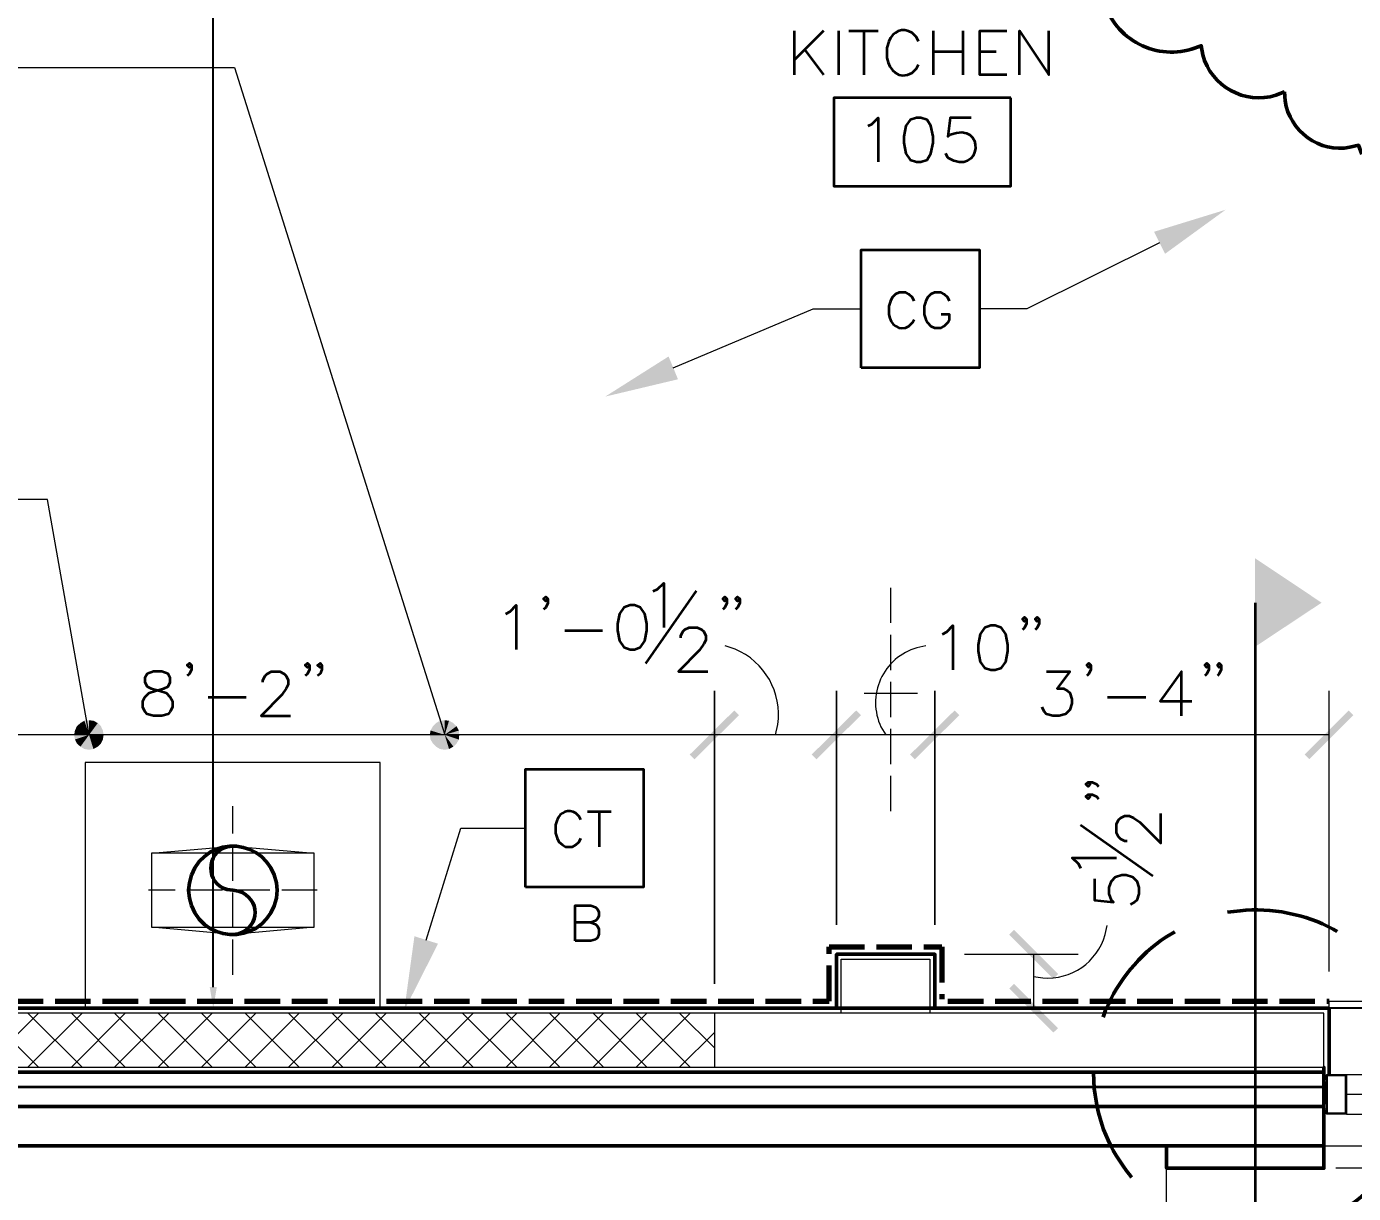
# Model space of a CAD drawing. Header units: inches. Extents: x 5 to 516, y -193 to 129.
# Drawn here: x 210.75 to 221.99, y 37.41 to 47.3 of the extents above; entities that cross this region are included whole.
import ezdxf

# ---------------------------------------------------------------- set-up
doc = ezdxf.new("R2010")
doc.units = ezdxf.units.IN
doc.header["$MEASUREMENT"] = 0
doc.linetypes.add('PDF_IMPORT', pattern=[1, 0.8, -0.2])
for name, color, linetype in [('Highlight', 210, 'Continuous'), ('PDF2_Geometry', 7, 'Continuous'), ('PDF2_Solid Fills', 7, 'Continuous')]:
    doc.layers.add(name, color=color, linetype=linetype)
doc.styles.get("Standard").update_dxf_attribs({"font": 'arial.ttf'})
doc.dimstyles.get("Standard").update_dxf_attribs({"dimtxt": 0.4, "dimasz": 0.18, "dimexe": 0.18, "dimexo": 0.0625, "dimgap": 0.09, "dimtad": 0, "dimtih": 1, "dimtoh": 1, "dimdec": 4, "dimlfac": 12, "dimzin": 0, "dimdsep": 46, "dimlunit": 4, "dimtxsty": 'Standard', "dimcen": 0.09, "dimadec": 3, "dimazin": 0, "dimtfac": 1, "dimtdec": 4, "dimtofl": 0, "dimtmove": 0, "dimatfit": 3, "dimfxl": 1, "dimtolj": 1, "dimtzin": 0, "dimarcsym": 0})

# ---------------------------------------------------------------- blocks, each defined once
blk = doc.blocks.new('*D99')
at = {"layer": 'Defpoints', "color": 0, "transparency": 16777216}
for p in [(211.267, 56.983), (212.331, 56.983), (212.331, 38.983)]:
    blk.add_point(p, dxfattribs=at)
at = {"layer": 'Highlight', "color": 0, "lineweight": -2, "transparency": 16777216}
for p, q in [((211.33, 56.983), (212.511, 56.983)), ((212.331, 56.803), (212.331, 48.278)), ((212.331, 39.163), (212.331, 47.689)), ((212.394, 38.983), (212.511, 38.983))]:
    blk.add_line(p, q, dxfattribs=at)
at = {"layer": 'Highlight', "color": 0, "transparency": 16777216}
for points in [[(212.301, 56.803), (212.361, 56.803), (212.331, 56.983)], [(212.301, 39.163), (212.361, 39.163), (212.331, 38.983)]]:
    blk.add_solid(points, dxfattribs=at)
at = {"layer": 'Highlight', "color": 0, "transparency": 16777216, "insert": (212.331, 47.983), "char_height": 0.4, "attachment_point": 5}
blk.add_mtext("\\A1;18'", dxfattribs=at)

msp = doc.modelspace()

# ---------------------------------------------------------------- hatches: boundary and pattern name
at = {"layer": 'PDF2_Solid Fills', "transparency": 33554559}
for points in [[(216.7453452, 41.5067459), (216.7453431, 41.506748), (216.3686764, 41.1334146), (216.408678, 41.093413), (216.4086816, 41.0934162), (216.7853483, 41.4667496), (216.7453483, 41.5067496)], [(217.818682, 41.466748), (217.7786803, 41.5067496), (217.7786666, 41.5067328), (217.4020153, 41.1334146), (217.4420169, 41.093413), (217.4420306, 41.0934298)], [(218.2353487, 41.1334146), (218.2753503, 41.093413), (218.275364, 41.0934298), (218.6520154, 41.466748), (218.6120137, 41.5067496), (218.612, 41.5067328)], [(211.2386779, 41.4200832), (211.2053446, 41.4000832), (211.1753459, 41.373414), (211.1753437, 41.373415), (211.1586771, 41.3367484), (211.2786779, 41.3000832)], [(211.1586811, 41.2600829), (211.1753478, 41.2267496), (211.2053437, 41.2000809), (211.2786812, 41.3000829)], [(219.4486802, 39.2334138), (219.4886802, 39.2734138), (219.4886786, 39.2734156), (219.1153452, 39.6467489), (219.0753452, 39.6067489), (219.0753468, 39.6067472)], [(219.1153468, 39.1900822), (219.0753468, 39.1500822), (219.0753484, 39.1500804), (219.4486818, 38.7767471), (219.4886818, 38.8134138), (219.4886802, 38.8134155)]]:
    msp.add_hatch(color=256, dxfattribs=at).paths.add_polyline_path(points)
h = msp.add_hatch(color=256, dxfattribs=at)
h.paths.add_polyline_path([(211.2053459, 41.200082), (211.2386793, 41.180082), (211.2786779, 41.1734127), (211.2786817, 41.3000832)])
h.paths.add_polyline_path([(211.3953484, 41.3367499), (211.3786817, 41.3734165), (211.3520123, 41.4000817), (211.2786817, 41.3000832)])
h = msp.add_hatch(color=256, dxfattribs=at)
h.paths.add_polyline_path([(211.2786831, 41.173413), (211.3153497, 41.1800797), (211.2786831, 41.3000797)])
h.paths.add_polyline_path([(211.2786831, 41.423413), (211.2386831, 41.4200797), (211.2786831, 41.3000797)])
h = msp.add_hatch(color=256, dxfattribs=at)
h.paths.add_polyline_path([(214.2186789, 41.200082), (214.2520123, 41.180082), (214.2520109, 41.1800794), (214.2920109, 41.1734127), (214.292012, 41.3000817)])
h.paths.add_polyline_path([(214.1720142, 41.2600829), (214.1920142, 41.2267496), (214.292012, 41.3000817)])
h.paths.add_polyline_path([(214.392012, 41.373415), (214.3653454, 41.4000817), (214.292012, 41.3000817)])
h = msp.add_hatch(color=256, dxfattribs=at)
h.paths.add_polyline_path([(214.392012, 41.2267476), (214.412012, 41.2600809), (214.2920109, 41.3000832)])
h.paths.add_polyline_path([(214.2520109, 41.4200832), (214.2186776, 41.4000832), (214.1920123, 41.373414), (214.2920109, 41.3000832)])
h = msp.add_hatch(color=256, dxfattribs=at)
h.paths.add_polyline_path([(214.1920134, 41.2267476), (214.21868, 41.2000809), (214.2920131, 41.3000806)])
h.paths.add_polyline_path([(214.3653464, 41.4000806), (214.3286798, 41.4200806), (214.2920131, 41.3000806)])
h = msp.add_hatch(color=256, dxfattribs=at)
h.paths.add_polyline_path([(214.2920161, 41.173413), (214.3286828, 41.1800797), (214.2920161, 41.3000797)])
h.paths.add_polyline_path([(214.2920161, 41.423413), (214.2520161, 41.4200797), (214.2920161, 41.3000797)])
h = msp.add_hatch(color=256, dxfattribs=at)
h.paths.add_polyline_path([(211.1520148, 41.3000813), (211.1586814, 41.2600813), (211.2786814, 41.3000813)])
h.paths.add_polyline_path([(211.4020148, 41.3000813), (211.3953481, 41.336748), (211.2786814, 41.3000813)])
h = msp.add_hatch(color=256, dxfattribs=at)
h.paths.add_polyline_path([(214.1653478, 41.3000813), (214.1720144, 41.2600813), (214.2920145, 41.3000813)])
h.paths.add_polyline_path([(214.4153478, 41.3000813), (214.4120145, 41.336748), (214.2920145, 41.3000813)])
h = msp.add_hatch(color=256, dxfattribs=at)
h.paths.add_polyline_path([(214.3653464, 41.200082), (214.3920131, 41.2267486), (214.2920134, 41.3000817)])
h.paths.add_polyline_path([(214.1920134, 41.373415), (214.1720134, 41.3367484), (214.2920134, 41.3000817)])

# ---------------------------------------------------------------- linework, layer by layer
at = {"layer": 'Highlight'}
msp.add_line((270.0166034, 38.9834147), (191.2926345, 38.9834147), dxfattribs=at)
at = {"layer": 'PDF2_Geometry', "lineweight": 50}
for points in [[(219.7753463, 47.5934146), (219.8553464, 47.6334147), (219.8686801, 47.5467482, 0.4290605232), (220.6186801, 47.1100815), (220.7020135, 47.1400815), (220.7153463, 47.0634146)], [(220.4786824, 39.6300813), (220.4020158, 39.586748, 0.1433469135), (219.8920157, 38.9667479), (219.8720157, 38.9067479)], [(221.8586806, 37.2467464), (221.932014, 37.2900798, 0.1459936668), (222.442014, 37.9100798), (222.462014, 37.9700798)]]:
    msp.add_lwpolyline(points, format="xyb", dxfattribs=at)
at = {"layer": 'PDF2_Geometry', "lineweight": 35}
for points in [[(217.2520112, 47.2667498), (217.2520112, 46.8934164)], [(217.5020112, 47.2667498), (217.2520112, 47.0167498)], [(217.6286795, 47.2667498), (217.6286795, 46.8934164)], [(217.7153426, 47.2667498), (217.9653427, 47.2667498)], [(217.8420109, 47.2667498), (217.8420109, 46.8934164)], [(218.3053492, 47.1767501), (218.2886825, 47.2134167), (218.2520159, 47.2500834)], [(218.4320107, 47.2667498), (218.4320107, 46.8934164)], [(218.6820107, 47.2667498), (218.6820107, 46.8934164)], [(219.0553484, 46.8934147), (218.8253484, 46.8934147), (218.8253484, 47.266748), (219.0553484, 47.266748)], [(219.1620116, 46.8934147), (219.1620116, 47.266748), (219.4120116, 46.8934147), (219.4120116, 47.266748)], [(218.0553492, 47.1767501), (218.0386825, 47.1234167), (218.0386825, 47.0367501)], [(217.3420109, 47.1067495), (217.5020109, 46.8934162)], [(218.4320107, 47.0900801), (218.6820107, 47.0900801)], [(218.8253484, 47.0900801), (218.9653484, 47.0900801)], [(218.2520159, 46.9100834), (218.2886825, 46.94675), (218.3053492, 46.9800834)], [(217.8786795, 46.460082), (217.9120128, 46.4767487), (217.9653462, 46.530082), (217.9653462, 46.1567486)], [(218.7520113, 46.5300825), (218.5753446, 46.5300825), (218.5553446, 46.3700825), (218.5753446, 46.3867492)], [(218.5553446, 46.1900825), (218.5386779, 46.2267492)], [(218.2686806, 44.9767479), (218.2553473, 45.0067479), (218.2253473, 45.0334145), (218.1986806, 45.0500812), (218.142014, 45.0500812), (218.112014, 45.0334145), (218.0820139, 45.0067479), (218.0686806, 44.9767479), (218.0553473, 44.9334145), (218.0553473, 44.8634145)], [(218.568682, 44.9767479), (218.5553487, 45.0067479), (218.5253487, 45.0334145), (218.498682, 45.0500812), (218.4420153, 45.0500812), (218.4120153, 45.0334145), (218.3820153, 45.0067479), (218.368682, 44.9767479), (218.3553487, 44.9334145), (218.3553487, 44.8634145), (218.368682, 44.8200812), (218.3820153, 44.7934145), (218.4120153, 44.7634145), (218.4420153, 44.7500812), (218.498682, 44.7500812), (218.5253487, 44.7634145), (218.5553487, 44.7934145), (218.568682, 44.8200812), (218.568682, 44.8634145), (218.498682, 44.8634145)], [(218.2253473, 44.7634145), (218.2553473, 44.7934145), (218.2686806, 44.8200812)], [(215.9953447, 41.9034139), (216.4253447, 42.5200806)], [(216.0586788, 42.5167494), (216.0953455, 42.5334161), (216.1486788, 42.5867494), (216.1486788, 42.2100827)], [(214.8086787, 42.326747), (214.8453454, 42.346747), (214.8986787, 42.4000803), (214.8986787, 42.0234136)], [(215.1653479, 42.4534153), (215.1486812, 42.4334153), (215.1286812, 42.4534153), (215.1486812, 42.4700819), (215.1653479, 42.4534153), (215.1653479, 42.4167486), (215.1486812, 42.3800819), (215.1286812, 42.3634153)], [(216.6820106, 42.4534153), (216.6653439, 42.4334153), (216.6486772, 42.4534153), (216.6653439, 42.4700819), (216.6820106, 42.4534153), (216.6820106, 42.4167486), (216.6653439, 42.3800819), (216.6486772, 42.3634153)], [(216.7920163, 42.4534153), (216.7720163, 42.4334153), (216.7553496, 42.4534153), (216.7720163, 42.4700819), (216.7920163, 42.4534153), (216.7920163, 42.4167486), (216.7720163, 42.3800819), (216.7553496, 42.3634153)], [(221.1586819, 42.4200833), (221.1586819, 36.8200827)], [(219.2220159, 42.2800822), (219.2053493, 42.2600822), (219.1886826, 42.2800822), (219.2053493, 42.2967489), (219.2220159, 42.2800822), (219.2220159, 42.2434155), (219.2053493, 42.2067489), (219.1886826, 42.1900822)], [(219.3286783, 42.2800822), (219.3120116, 42.2600822), (219.2953449, 42.2800822), (219.3120116, 42.2967489), (219.3286783, 42.2800822), (219.3286783, 42.2434155), (219.3120116, 42.2067489), (219.2953449, 42.1900822)], [(215.3086788, 42.1834161), (215.6286788, 42.1834161)], [(216.2920162, 42.1234151), (216.2920162, 42.1400818), (216.3086829, 42.1767484), (216.3253496, 42.1934151), (216.3620163, 42.2100818), (216.4320163, 42.2100818), (216.4686829, 42.1934151), (216.4886829, 42.1767484), (216.5053496, 42.1400818), (216.5053496, 42.1034151), (216.4886829, 42.0700818), (216.4520163, 42.0167484), (216.2720162, 41.8367484), (216.5220163, 41.8367484)], [(218.5086777, 42.1534139), (218.5453443, 42.1734139), (218.5986777, 42.2267472), (218.5986777, 41.8500805)], [(212.1453484, 41.8900811), (212.1286818, 41.8700811), (212.1086818, 41.8900811), (212.1286818, 41.9067477), (212.1453484, 41.8900811), (212.1453484, 41.8534144), (212.1286818, 41.8167477), (212.1086818, 41.8000811)], [(212.7520108, 41.7467468), (212.7520108, 41.7634134), (212.7720108, 41.8000801), (212.7886775, 41.8167468), (212.8253441, 41.8367468), (212.8953442, 41.8367468), (212.9320108, 41.8167468), (212.9486775, 41.8000801), (212.9653442, 41.7634134), (212.9653442, 41.7267468), (212.9486775, 41.6934134), (212.9120108, 41.6400801), (212.7353441, 41.4600801), (212.9853442, 41.4600801)], [(213.1453485, 41.8900811), (213.1286818, 41.8700811), (213.1086818, 41.8900811), (213.1286818, 41.9067477), (213.1453485, 41.8900811), (213.1453485, 41.8534144), (213.1286818, 41.8167477), (213.1086818, 41.8000811)], [(213.2520108, 41.8900811), (213.2353442, 41.8700811), (213.2153442, 41.8900811), (213.2353442, 41.9067477), (213.2520108, 41.8900811), (213.2520108, 41.8534144), (213.2353442, 41.8167477), (213.2153442, 41.8000811)], [(219.3920124, 41.8367499), (219.5886791, 41.8367499), (219.4820124, 41.6934166), (219.5353458, 41.6934166), (219.5686791, 41.6734166), (219.5886791, 41.6567499), (219.6053458, 41.6034166), (219.6053458, 41.5667499), (219.5886791, 41.5134165), (219.5520124, 41.4767499), (219.4986791, 41.4600832), (219.4453458, 41.4600832), (219.3920124, 41.4767499), (219.3720124, 41.4967499), (219.3553458, 41.5334165)], [(219.7653442, 41.8900811), (219.7486775, 41.8700811), (219.7320108, 41.8900811), (219.7486775, 41.9067477), (219.7653442, 41.8900811), (219.7653442, 41.8534144), (219.7486775, 41.8167477), (219.7320108, 41.8000811)], [(220.5353434, 41.4600832), (220.5353434, 41.8367499), (220.3553434, 41.5867499), (220.6220101, 41.5867499)], [(220.7653442, 41.8900811), (220.7486776, 41.8700811), (220.7320109, 41.8900811), (220.7486776, 41.9067477), (220.7653442, 41.8900811), (220.7653442, 41.8534144), (220.7486776, 41.8167477), (220.7320109, 41.8000811)], [(220.8720134, 41.8900811), (220.8553467, 41.8700811), (220.83868, 41.8900811), (220.8553467, 41.9067477), (220.8720134, 41.8900811), (220.8720134, 41.8534144), (220.8553467, 41.8167477), (220.83868, 41.8000811)], [(212.2886793, 41.6200819), (212.6086794, 41.6200819)], [(219.9086818, 41.6200819), (220.2320152, 41.6200819)], [(219.745345, 40.9000806), (219.7620116, 40.8834139), (219.745345, 40.8634139), (219.725345, 40.8834139), (219.745345, 40.9000806), (219.7786783, 40.9000806), (219.815345, 40.8834139), (219.8320116, 40.8634139)], [(219.745345, 40.7934149), (219.7620116, 40.7767482), (219.745345, 40.7567482), (219.725345, 40.7767482), (219.745345, 40.7934149), (219.7786783, 40.7934149), (219.815345, 40.7767482), (219.8320116, 40.7567482)], [(215.4453501, 40.58008), (215.4320167, 40.6067467), (215.4020167, 40.6367467)], [(215.502011, 40.6500806), (215.702011, 40.6500806)], [(215.6020138, 40.6500806), (215.6020138, 40.3500805)], [(220.0753485, 40.4000805), (220.0553485, 40.4000805), (220.0220152, 40.4167472), (220.0020152, 40.4367472), (219.9853485, 40.4700806), (219.9853485, 40.5434139), (220.0020152, 40.5800806), (220.0220152, 40.5967472), (220.0553485, 40.6134139), (220.0920152, 40.6134139), (220.1286819, 40.5967472), (220.1820152, 40.5600806), (220.3586819, 40.3834139), (220.3586819, 40.6334139)], [(215.24535, 40.58008), (215.2320167, 40.5367467), (215.2320167, 40.4667467), (215.24535, 40.4234133), (215.2586834, 40.3934133), (215.2886834, 40.3667467), (215.31535, 40.35008), (215.37535, 40.35008), (215.4020167, 40.3667467), (215.4320167, 40.3934133), (215.4453501, 40.4234133)], [(220.2920166, 40.1034158), (219.6786832, 40.5334158)], [(219.6820108, 40.1667465), (219.6653442, 40.2034132), (219.6086775, 40.2567465), (219.9853442, 40.2567465)], [(219.7986761, 40.08008), (219.7986761, 39.90008), (219.9586762, 39.8834133), (219.9420095, 39.90008), (219.9220095, 39.9534133), (219.9220095, 40.0067466), (219.9420095, 40.06008), (219.9753428, 40.0967466), (220.0286762, 40.1134133), (220.0653428, 40.1134133), (220.1186762, 40.0967466), (220.1553428, 40.06008), (220.1720095, 40.0067466), (220.1720095, 39.9534133), (220.1553428, 39.90008), (220.1353428, 39.8834133), (220.1020095, 39.8634133)], [(215.3986785, 39.5534144), (215.3986785, 39.8534144), (215.5286785, 39.8534144), (215.5686785, 39.840081), (215.5853452, 39.8234144), (215.5986785, 39.7967477), (215.5986785, 39.7667477), (215.5853452, 39.740081), (215.5686785, 39.7234144), (215.5286785, 39.710081), (215.3986785, 39.710081)], [(215.5286834, 39.7100814), (215.5686834, 39.6967481), (215.5853501, 39.6800814), (215.5986834, 39.6534148), (215.5986834, 39.6100814), (215.5853501, 39.5800814), (215.5686834, 39.5667481), (215.5286834, 39.5534148), (215.3986834, 39.5534148)], [(193.2120109, 38.316747), (221.7420119, 38.316747)]]:
    msp.add_lwpolyline(points, dxfattribs=at)
at = {"layer": 'PDF2_Geometry', "lineweight": 15}
for points in [[(210.5753478, 46.9567488), (212.5120146, 46.9567488), (214.2920148, 41.3000817)], [(220.3486775, 45.4700815), (219.2253442, 44.9100815), (218.8220108, 44.9100815)], [(216.2286821, 44.4100805), (217.4153489, 44.9100805), (217.8220156, 44.9100805)], [(211.2786831, 41.3000813), (210.9253497, 43.2934148), (210.5753497, 43.2934148)], [(218.298676, 41.6500806), (217.8453427, 41.6500806)], [(221.7853435, 39.2934147), (221.7853435, 41.6734149)], [(217.6120115, 41.3000813), (216.5786781, 41.3000813), (208.4086775, 41.3000813)], [(218.4453503, 41.3000813), (217.6120169, 41.3000813)], [(221.7853435, 41.3000813), (218.4453433, 41.3000813)], [(213.7453445, 38.9834138), (213.7453445, 41.0667473), (211.2453443, 41.0667473), (211.2453443, 38.9834138)], [(214.1353456, 39.5600808), (214.428679, 40.5100808), (214.9753457, 40.5100808)], [(211.8086785, 40.296748), (212.4953452, 40.356748), (213.1853453, 40.296748)], [(213.1853469, 39.6700831), (212.4953468, 39.6067497), (211.8086801, 39.6700831)], [(218.6953503, 39.4400822), (219.6586837, 39.4400822)], [(219.2820135, 39.4400822), (219.2820135, 38.9834155)], [(222.1186769, 38.9834138), (221.7853435, 38.9834138), (221.7853435, 39.0434138), (225.7020105, 39.0434138), (225.7020105, 38.9834138)], [(210.8486768, 38.4834137), (210.3920101, 38.9400804)], [(210.3920117, 38.4834137), (210.8486784, 38.9400804)], [(210.758677, 38.4834137), (211.2186771, 38.9400804)], [(211.2186787, 38.4834137), (210.7586787, 38.9400804)], [(211.585344, 38.4834137), (211.1286773, 38.9400804)], [(211.128679, 38.4834137), (211.5853457, 38.9400804)], [(211.4953443, 38.4834137), (211.9553444, 38.9400804)], [(211.955346, 38.4834137), (211.4953459, 38.9400804)], [(212.3220113, 38.4834137), (211.8653446, 38.9400804)], [(211.8653462, 38.4834137), (212.3220129, 38.9400804)], [(212.2320116, 38.4834137), (212.6920116, 38.9400804)], [(212.6920132, 38.4834137), (212.2320132, 38.9400804)], [(213.0586786, 38.4834137), (212.6020119, 38.9400804)], [(212.6020135, 38.4834137), (213.0586802, 38.9400804)], [(212.9686788, 38.4834137), (213.4286789, 38.9400804)], [(213.4286805, 38.4834137), (212.9686805, 38.9400804)], [(213.7953459, 38.4834137), (213.3386792, 38.9400804)], [(213.3386808, 38.4834137), (213.7953475, 38.9400804)], [(213.7053461, 38.4834137), (214.1653462, 38.9400804)], [(214.1653478, 38.4834137), (213.7053477, 38.9400804)], [(214.5320131, 38.4834137), (214.0753464, 38.9400804)], [(214.075348, 38.4834137), (214.5320147, 38.9400804)], [(214.4420134, 38.4834137), (214.9020134, 38.9400804)], [(214.9020151, 38.4834137), (214.442015, 38.9400804)], [(215.2686804, 38.4834137), (214.8120137, 38.9400804)], [(214.8120153, 38.4834137), (215.268682, 38.9400804)], [(215.1786807, 38.4834137), (215.6386807, 38.9400804)], [(215.6386823, 38.4834137), (215.1786823, 38.9400804)], [(215.5486758, 38.4834137), (216.0053425, 38.9400804)], [(216.0053477, 38.4834137), (215.548681, 38.9400804)], [(216.372013, 38.4834137), (215.9153463, 38.9400804)], [(215.9153479, 38.4834137), (216.3720146, 38.9400804)], [(216.5786781, 38.6467472), (216.2820114, 38.9400806)], [(219.5320135, 38.9834138), (219.6586802, 38.9834138)], [(216.2820133, 38.4834137), (216.57868, 38.7767471)], [(222.0986777, 38.420083), (221.7653443, 38.420083), (221.7586777, 38.4134163), (221.7486777, 38.4134163), (221.742011, 38.420083)], [(221.7653443, 38.41008), (221.7586777, 38.4034133), (221.7486777, 38.4034133), (221.742011, 38.41008)], [(221.7653443, 38.4034136), (221.7586777, 38.3967469), (221.7486777, 38.3967469), (221.742011, 38.4034136)], [(221.7653443, 38.393414), (221.7586777, 38.3867473), (221.7486777, 38.3867473), (221.742011, 38.393414)], [(221.7653443, 38.126748), (221.742011, 38.126748), (221.7653443, 38.376748), (221.742011, 38.376748)], [(221.7420153, 38.420083), (221.7420153, 38.0867496), (221.748682, 38.0934163), (221.758682, 38.0934163), (221.7653487, 38.0867496)], [(221.7420153, 38.376748), (221.7653487, 38.126748)], [(221.932011, 38.0867496), (221.7653443, 38.0867496), (221.7653443, 38.420083)], [(221.7720107, 38.0934132), (221.7720107, 38.4134132), (221.9220107, 38.4134132)], [(221.9220148, 38.4134132), (221.9220148, 38.0934132)], [(222.1386777, 38.320083), (222.0986777, 38.2534163), (222.0986777, 38.420083), (221.932011, 38.420083), (221.932011, 38.0867496), (223.7420113, 38.0867496)], [(222.0986777, 38.2534163), (221.932011, 38.2534163)], [(221.7420153, 38.110082), (221.748682, 38.1167487), (221.758682, 38.1167487), (221.7653487, 38.110082)], [(221.7420153, 38.1034156), (221.748682, 38.1100823), (221.758682, 38.1100823), (221.7653487, 38.1034156)], [(221.7420153, 38.093416), (221.748682, 38.1000827), (221.758682, 38.1000827), (221.7653487, 38.093416)], [(221.7720107, 38.093416), (221.9220107, 38.093416)], [(221.9220148, 38.093416), (221.7720148, 38.093416)], [(221.7420153, 37.816747), (225.7420156, 37.816747)]]:
    msp.add_lwpolyline(points, dxfattribs=at)
at = {"layer": 'PDF2_Geometry', "lineweight": 35}
for points in [[(219.0886812, 46.7000824), (217.5886811, 46.7000824), (217.5886811, 45.9500823), (219.0886812, 45.9500823)], [(218.2886798, 46.5300825), (218.2353465, 46.5134159), (218.1986798, 46.4600825), (218.1820131, 46.3700825), (218.1820131, 46.3167492), (218.1986798, 46.2267492), (218.2353465, 46.1734158), (218.2886798, 46.1567492), (218.3253465, 46.1567492), (218.3786798, 46.1734158), (218.4120132, 46.2267492), (218.4320132, 46.3167492), (218.4320132, 46.3700825), (218.4120132, 46.4600825), (218.3786798, 46.5134159), (218.3253465, 46.5300825)], [(217.8220118, 44.4100805), (217.8220118, 45.4100805), (218.8220118, 45.4100805), (218.8220118, 44.4100805)], [(215.8620168, 42.4000807), (215.8086834, 42.3800807), (215.7720167, 42.3267474), (215.7553501, 42.2400807), (215.7553501, 42.183414), (215.7720167, 42.0967474), (215.8086834, 42.043414), (215.8620168, 42.023414), (215.8986834, 42.023414), (215.9520168, 42.043414), (215.9886834, 42.0967474), (216.0053501, 42.183414), (216.0053501, 42.2400807), (215.9886834, 42.3267474), (215.9520168, 42.3800807), (215.8986834, 42.4000807)], [(218.918678, 42.2267476), (218.8653446, 42.2067476), (218.828678, 42.1534143), (218.8120113, 42.0634143), (218.8120113, 42.0100809), (218.828678, 41.9200809), (218.8653446, 41.8667476), (218.918678, 41.8500809), (218.9553446, 41.8500809), (219.008678, 41.8667476), (219.0453446, 41.9200809), (219.0620113, 42.0100809), (219.0620113, 42.0634143), (219.0453446, 42.1534143), (219.008678, 42.2067476), (218.9553446, 42.2267476)], [(211.8253479, 41.8367499), (211.7720145, 41.8167499), (211.7520145, 41.7834166), (211.7520145, 41.7467499), (211.7720145, 41.7100832), (211.8053479, 41.6934166), (211.8786812, 41.6734166), (211.9320145, 41.6567499), (211.9653479, 41.6200832), (211.9853479, 41.5867499), (211.9853479, 41.5334165), (211.9653479, 41.4967499), (211.9486812, 41.4767499), (211.8953479, 41.4600832), (211.8253479, 41.4600832), (211.7720145, 41.4767499), (211.7520145, 41.4967499), (211.7353479, 41.5334165), (211.7353479, 41.5867499), (211.7520145, 41.6200832), (211.7886812, 41.6567499), (211.8420145, 41.6734166), (211.9120145, 41.6934166), (211.9486812, 41.7100832), (211.9653479, 41.7467499), (211.9653479, 41.7834166), (211.9486812, 41.8167499), (211.8953479, 41.8367499)], [(214.9753454, 40.0100828), (214.9753454, 41.0100829), (215.9753455, 41.0100829), (215.9753455, 40.0100828)]]:
    msp.add_lwpolyline(points, close=True, dxfattribs=at)
at = {"layer": 'PDF2_Geometry', "lineweight": 50}
for points in [[(221.3353465, 46.7200816), (221.4086794, 46.7500812)], [(221.408682, 46.7500804), (221.4120153, 46.6734137)], [(221.9620153, 46.2800803), (222.0353487, 46.296747), (222.0620154, 46.2200803)], [(212.4953444, 40.356749), (212.4486777, 40.3500823)], [(212.145346, 40.1100805), (212.1286793, 40.0467472), (212.1220127, 39.9834138), (212.1286793, 39.9167472), (212.145346, 39.8534138)], [(212.8653461, 39.9167472), (212.8720127, 39.9834138), (212.8653461, 40.0467472)], [(212.4486777, 39.9900823), (212.4953444, 39.9834156), (212.5453444, 39.9767489)], [(221.0320107, 39.8100812), (220.925344, 39.7967478)], [(212.4953444, 39.6067489), (212.5453444, 39.6134156)], [(221.8553441, 39.6334145), (221.8186774, 39.6534145)], [(218.4453503, 38.9834138), (218.4453503, 39.4400805), (217.6120169, 39.4400805), (217.6120169, 38.9834138)], [(220.4086819, 37.816747), (220.4086819, 37.626747), (221.7420153, 37.626747), (221.7420153, 37.816747), (221.7420153, 38.4834137), (221.7420153, 38.4400804)], [(193.2120109, 38.4400822), (221.7420119, 38.4400822)], [(219.7886799, 38.436749), (219.7953466, 38.3034156)], [(193.2120109, 38.1500804), (221.7420119, 38.1500804)], [(193.2120109, 37.816747), (221.7420119, 37.816747)], [(220.1020133, 37.5634156), (220.1120133, 37.5500822)]]:
    msp.add_lwpolyline(points, dxfattribs=at)
at = {"layer": 'PDF2_Geometry', "linetype": 'PDF_IMPORT', "lineweight": 15, "ltscale": 0.373333}
for points in [[(218.0720118, 40.6534138), (218.0720118, 42.6434146)], [(212.4953444, 39.2667492), (212.4953444, 40.696749)]]:
    msp.add_lwpolyline(points, dxfattribs=at)
at = {"layer": 'PDF2_Geometry', "lineweight": 15}
for points in [[(217.0953475, 41.3000813), (217.1153475, 41.386748, 0.3402514112), (216.7520141, 42.026748), (216.6686808, 42.0534147)], [(218.3686766, 42.0534146), (218.2920099, 42.0367479, 0.4618252263), (217.9886765, 41.3667478), (218.0286765, 41.3000812)], [(219.2820135, 39.2534164), (219.3586802, 39.240083, 0.3568000271), (219.8886802, 39.6067497), (219.9053469, 39.6834164)]]:
    msp.add_lwpolyline(points, format="xyb", dxfattribs=at)
for points in [[(216.5786781, 41.6734158), (216.5786781, 39.1900822)], [(217.6120169, 41.6734158), (217.6120169, 39.6900823)], [(218.4453503, 41.6734158), (218.4453503, 39.6900823)], [(211.8086785, 40.2967498), (211.8086785, 39.6700831), (213.1853453, 39.6700831), (213.1853453, 40.2967498)]]:
    msp.add_lwpolyline(points, close=True, dxfattribs=at)
at = {"layer": 'PDF2_Geometry', "linetype": 'PDF_IMPORT', "lineweight": 15, "ltscale": 0.376667}
msp.add_lwpolyline([(213.2120125, 39.9834138), (211.7820126, 39.9834138)], dxfattribs=at)
at = {"layer": 'PDF2_Geometry', "linetype": 'PDF_IMPORT', "lineweight": 70, "ltscale": 0.376667}
for points in [[(203.3653456, 39.0434147), (217.5486808, 39.0434147), (217.548676, 39.5034135), (218.5053432, 39.5034164), (218.5053479, 39.0600825)], [(218.5553492, 39.0434147), (221.7853487, 39.0434147)]]:
    msp.add_lwpolyline(points, dxfattribs=at)
at = {"layer": 'PDF2_Geometry', "lineweight": 9}
for points in [[(217.6520153, 38.9400822), (217.6520153, 39.4000822), (218.4020153, 39.4000822), (218.4020153, 38.9400822)], [(193.2120109, 38.4834137), (221.7420119, 38.4834137), (221.7420119, 38.9400804), (193.2120109, 38.9400804)], [(216.5786781, 38.9400822), (216.5786781, 38.4834155)]]:
    msp.add_lwpolyline(points, dxfattribs=at)
at = {"layer": 'PDF2_Geometry', "linetype": 'PDF_IMPORT', "lineweight": 50, "ltscale": 14.246668}
msp.add_lwpolyline([(221.7853435, 38.420083), (221.7853435, 38.9834163), (193.2120113, 38.9834138)], dxfattribs=at)
at = {"layer": 'PDF2_Geometry', "linetype": 'PDF_IMPORT', "lineweight": 15, "ltscale": 0.5}
for points in [[(220.5753486, 33.8167467), (220.4086819, 33.8167467), (220.4086819, 37.816747)], [(225.7420156, 37.6267479), (221.7420102, 37.6267479)]]:
    msp.add_lwpolyline(points, dxfattribs=at)
at = {"layer": 'PDF2_Geometry', "lineweight": 35}
for points in [[(218.2520159, 47.2500834), (218.1693492, 47.299139), (218.0895158, 47.2625278), (218.0553492, 47.1767501)], [(218.0386825, 47.0367501), (218.0562936, 46.9311945), (218.142127, 46.8459167), (218.2520159, 46.9100834)], [(218.5753446, 46.3867492), (218.8840113, 46.5111936), (218.8410669, 46.0157492), (218.5553446, 46.1900825)], [(218.0553473, 44.8634145), (218.0677362, 44.7775256), (218.1440695, 44.7128034), (218.2253473, 44.7634145)], [(215.4020167, 40.6367467), (215.3422389, 40.6781911), (215.2676834, 40.6440245), (215.24535, 40.58008)]]:
    msp.add_open_spline(points, degree=3, dxfattribs=at)
at = {"layer": 'PDF2_Geometry', "lineweight": 50}
for points in [[(220.7153463, 47.0634146), (220.7861801, 46.7945809), (221.0706794, 46.6401365), (221.3353465, 46.7200816)], [(221.4120153, 46.6734137), (221.449682, 46.418747), (221.7053487, 46.2261914), (221.9620153, 46.2800803)], [(212.8653461, 40.0467472), (212.7917905, 40.4279139), (212.2794571, 40.4684694), (212.145346, 40.1100805)], [(212.4486777, 40.3500823), (212.263511, 40.3028601), (212.263511, 40.0373045), (212.4486777, 39.9900823)], [(212.145346, 39.8534138), (212.282846, 39.4949138), (212.7914572, 39.539636), (212.8653461, 39.9167472)], [(212.5453444, 39.6134156), (212.7320666, 39.6774156), (212.7320111, 39.9128045), (212.5453444, 39.9767489)], [(221.8186774, 39.6534145), (221.5930663, 39.7800812), (221.2890662, 39.8379145), (221.0320107, 39.8100812)], [(219.7953466, 38.3034156), (219.8285688, 38.0108045), (219.9196799, 37.7941378), (220.1020133, 37.5634156)]]:
    msp.add_open_spline(points, degree=3, dxfattribs=at)
at = {"layer": 'PDF2_Solid Fills', "lineweight": 35, "transparency": 33554559}
for points in [[(220.3020128, 45.5634144), (220.9086795, 45.7500811), (220.3953461, 45.3767477)], [(216.2686805, 44.3134143), (215.6520138, 44.1667477), (216.1886805, 44.5067477)], [(221.7220161, 42.4200833), (221.1586828, 42.0467499), (221.1586828, 42.79675)], [(221.5786785, 41.1334146), (221.6186785, 41.0934146), (221.9520118, 41.506748)], [(221.6186768, 41.0934162), (221.9520102, 41.5067496), (221.9920102, 41.4667496)], [(211.3153448, 41.4200832), (211.2786782, 41.4234165), (211.2786782, 41.3000832)], [(211.3520134, 41.4000806), (211.3153467, 41.4200806), (211.2786801, 41.3000806)], [(214.3286779, 41.4200832), (214.2920112, 41.4234165), (214.2920112, 41.3000832)], [(211.1586811, 41.3367499), (211.1520145, 41.3000832), (211.2786812, 41.3000832)], [(211.3153448, 41.1800794), (211.3520115, 41.2000794), (211.2786782, 41.3000794)], [(211.378679, 41.2267476), (211.3953457, 41.2600809), (211.278679, 41.3000809)], [(211.3520134, 41.200082), (211.3786801, 41.2267486), (211.2786801, 41.300082)], [(211.3953484, 41.2600829), (211.402015, 41.3000829), (211.2786817, 41.3000829)], [(214.1720142, 41.3367499), (214.1653475, 41.3000832), (214.2920142, 41.3000832)], [(214.4120112, 41.3367499), (214.3920112, 41.3734165), (214.2920112, 41.3000832)], [(214.4120112, 41.2600829), (214.4153445, 41.3000829), (214.2920112, 41.3000829)], [(214.3286779, 41.1800794), (214.3653445, 41.2000794), (214.2920112, 41.3000794)], [(214.0353429, 39.5934161), (213.9486762, 38.9634161), (214.2353429, 39.5300828)]]:
    msp.add_solid(points, dxfattribs=at)

# ---------------------------------------------------------------- dimensions: what is measured, and where the dimension line sits
at = {"layer": 'Highlight'}
dim = msp.add_linear_dim(base=(212.3311318, 56.9834152), p1=(212.3311318, 38.9834147), p2=(211.2671663, 56.9834152), angle=270, dimstyle='Standard', dxfattribs=at)
dim.commit()
dim.dimension.update_dxf_attribs({"geometry": '*D99', "text_midpoint": (212.3311318, 47.983415)})

doc.saveas('drawing.dxf')
